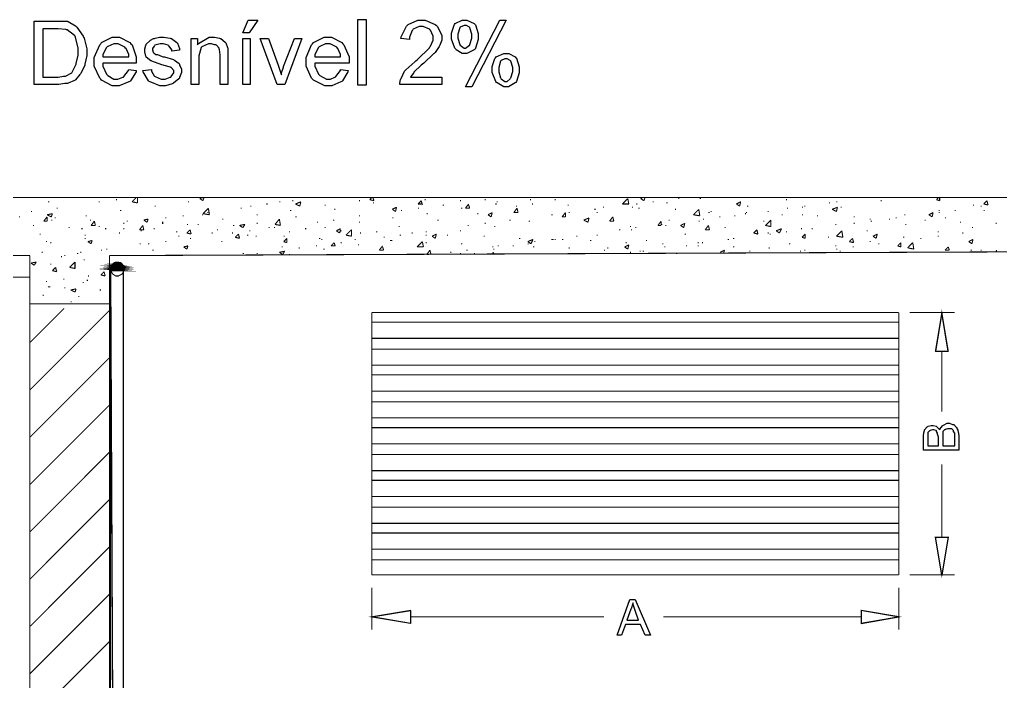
# Model space of a CAD drawing. Header units: metres. Extents: x -593 to 248, y 430 to 1024.
# Drawn here: x -242.23 to -203.55, y 664.57 to 690.66 of the extents above; entities that cross this region are included whole.
import ezdxf

# ---------------------------------------------------------------- set-up
doc = ezdxf.new("R2010")
doc.units = ezdxf.units.M
doc.header["$MEASUREMENT"] = 0
for name, color, linetype in [('C00-00-00-BLACK', 7, 'Continuous'), ('C00-7E-FF', 150, 'Continuous'), ('C00-FF-00', 3, 'Continuous'), ('CC6-C8-CA', 254, 'Continuous'), ('CFF-7E-00', 30, 'Continuous')]:
    doc.layers.add(name, color=color, linetype=linetype)

msp = doc.modelspace()

# ---------------------------------------------------------------- linework, layer by layer
at = {"layer": 'C00-00-00-BLACK', "const_width": 0.0423}
for points in [[(-288.519, 683.647), (-185.755, 683.647)], [(-241.104, 683.477), (-241.061, 683.477)], [(-240.934, 683.647), (-240.892, 683.647)], [(-239.109, 683.477), (-239.066, 683.477)], [(-238.431, 683.561), (-238.389, 683.561)], [(-237.794, 683.477), (-237.625, 683.647)], [(-237.582, 683.432), (-237.794, 683.477)], [(-237.582, 683.647), (-237.582, 683.432)], [(-235.589, 683.477), (-235.548, 683.477)], [(-235.123, 683.604), (-234.996, 683.647)], [(-235.123, 683.604), (-234.996, 683.52)], [(-234.996, 683.52), (-234.955, 683.647)], [(-231.983, 683.477), (-231.941, 683.477)], [(-231.476, 683.52), (-231.433, 683.52)], [(-231.349, 683.39), (-231.137, 683.477)], [(-231.179, 683.305), (-231.137, 683.477)], [(-228.845, 683.52), (-228.804, 683.52)], [(-228.422, 683.561), (-228.338, 683.647)], [(-228.422, 683.561), (-228.252, 683.52)], [(-228.252, 683.52), (-228.295, 683.647)], [(-228.295, 683.432), (-228.252, 683.432)], [(-227.657, 683.647), (-227.615, 683.647)], [(-226.515, 683.39), (-226.388, 683.52)], [(-226.345, 683.347), (-226.388, 683.52)], [(-226.258, 683.561), (-226.216, 683.561)], [(-224.861, 683.52), (-224.816, 683.52)], [(-223.884, 683.561), (-223.843, 683.561)], [(-223.418, 683.477), (-223.374, 683.477)], [(-222.104, 683.561), (-222.061, 683.561)], [(-221.128, 683.561), (-221.085, 683.561)], [(-218.455, 683.39), (-218.244, 683.604)], [(-218.201, 683.39), (-218.244, 683.604)], [(-217.735, 683.604), (-217.651, 683.647)], [(-217.735, 683.604), (-217.606, 683.52)], [(-217.606, 683.52), (-217.563, 683.647)], [(-217.267, 683.477), (-217.225, 683.477)], [(-216.717, 683.432), (-216.674, 683.432)], [(-216.251, 683.604), (-216.209, 683.604)], [(-215.402, 683.604), (-215.359, 683.604)], [(-213.96, 683.39), (-213.79, 683.477)], [(-213.833, 683.305), (-213.79, 683.477)], [(-212.009, 683.561), (-211.968, 683.561)], [(-210.312, 683.432), (-210.269, 683.432)], [(-210.016, 683.477), (-209.973, 683.477)], [(-208.276, 683.52), (-208.234, 683.52)], [(-206.07, 683.561), (-205.985, 683.647)], [(-206.07, 683.561), (-205.943, 683.52)], [(-205.943, 683.52), (-205.943, 683.647)], [(-204.204, 683.39), (-204.078, 683.52)], [(-204.035, 683.347), (-204.078, 683.52)], [(-241.781, 683.093), (-241.738, 683.093)], [(-240.765, 683.221), (-240.722, 683.221)], [(-238.262, 683.135), (-238.22, 683.135)], [(-236.905, 683.305), (-236.862, 683.305)], [(-234.996, 683.008), (-234.783, 683.221)], [(-234.824, 683.051), (-234.783, 683.051)], [(-234.74, 682.966), (-234.783, 683.221)], [(-233.512, 683.221), (-233.468, 683.221)], [(-233.129, 683.305), (-233.086, 683.305)], [(-232.494, 683.39), (-232.451, 683.39)], [(-231.56, 683.135), (-231.517, 683.135)], [(-231.349, 683.39), (-231.179, 683.305)], [(-230.203, 683.347), (-230.161, 683.347)], [(-229.822, 683.178), (-229.779, 683.178)], [(-227.53, 683.178), (-227.361, 683.262)], [(-227.53, 683.178), (-227.404, 683.093)], [(-227.404, 683.093), (-227.361, 683.262)], [(-227.191, 683.135), (-227.15, 683.135)], [(-226.515, 683.39), (-226.388, 683.39)], [(-226.515, 683.221), (-226.472, 683.221)], [(-225.538, 683.347), (-225.496, 683.347)], [(-224.816, 683.221), (-224.773, 683.221)], [(-224.646, 683.221), (-224.519, 683.39)], [(-224.646, 683.221), (-224.477, 683.221)], [(-224.477, 683.221), (-224.519, 683.347)], [(-223.757, 682.966), (-223.588, 683.051)], [(-223.631, 682.882), (-223.588, 683.051)], [(-223.461, 683.39), (-223.418, 683.39)], [(-222.739, 683.051), (-222.612, 683.221)], [(-222.739, 683.051), (-222.569, 683.051)], [(-222.653, 683.305), (-222.612, 683.305)], [(-222.569, 683.051), (-222.612, 683.221)], [(-222.019, 683.39), (-221.977, 683.39)], [(-220.832, 682.882), (-220.704, 683.051)], [(-220.704, 682.882), (-220.704, 683.051)], [(-220.619, 683.347), (-220.577, 683.347)], [(-220.577, 683.051), (-220.535, 683.051)], [(-219.558, 683.178), (-219.516, 683.178)], [(-219.474, 683.051), (-219.432, 683.051)], [(-219.219, 683.262), (-219.178, 683.262)], [(-218.455, 683.39), (-218.201, 683.39)], [(-218.074, 683.262), (-218.032, 683.262)], [(-217.905, 683.39), (-217.862, 683.39)], [(-217.821, 683.221), (-217.778, 683.221)], [(-216.378, 683.178), (-216.337, 683.178)], [(-215.656, 682.966), (-215.444, 683.178)], [(-215.402, 682.924), (-215.444, 683.178)], [(-215.063, 683.051), (-215.02, 683.051)], [(-214.979, 683.093), (-214.936, 683.093)], [(-213.96, 683.39), (-213.833, 683.305)], [(-213.579, 683.051), (-213.536, 683.051)], [(-213.536, 683.305), (-213.494, 683.305)], [(-212.73, 683.093), (-212.687, 683.093)], [(-211.968, 683.221), (-211.925, 683.221)], [(-211.373, 683.262), (-211.33, 683.262)], [(-211.287, 683.305), (-211.245, 683.305)], [(-210.185, 683.178), (-209.973, 683.262)], [(-210.185, 683.178), (-210.016, 683.093)], [(-210.016, 683.093), (-209.973, 683.262)], [(-209.846, 683.262), (-209.803, 683.262)], [(-206.369, 682.966), (-206.2, 683.051)], [(-206.243, 682.882), (-206.2, 683.051)], [(-205.985, 683.135), (-205.943, 683.135)], [(-205.985, 683.051), (-205.943, 683.051)], [(-205.351, 683.135), (-205.308, 683.135)], [(-204.629, 683.347), (-204.586, 683.347)], [(-204.331, 683.305), (-204.29, 683.305)], [(-204.204, 683.39), (-204.035, 683.347)], [(-204.204, 683.135), (-204.163, 683.135)], [(-242.249, 682.882), (-242.206, 682.882)], [(-241.273, 682.712), (-241.145, 682.882)], [(-241.273, 682.712), (-241.145, 682.712)], [(-241.145, 682.966), (-240.934, 683.008)], [(-241.145, 682.966), (-240.976, 682.882)], [(-241.145, 682.712), (-241.145, 682.882)], [(-240.976, 682.882), (-240.934, 683.008)], [(-240.976, 682.755), (-240.934, 682.755)], [(-240.849, 682.839), (-240.808, 682.839)], [(-239.62, 682.924), (-239.577, 682.924)], [(-239.45, 682.755), (-239.408, 682.755)], [(-239.408, 682.543), (-239.281, 682.712)], [(-239.238, 682.543), (-239.281, 682.712)], [(-238.008, 682.712), (-237.966, 682.712)], [(-237.328, 682.755), (-237.159, 682.796)], [(-237.328, 682.755), (-237.201, 682.669)], [(-237.201, 682.669), (-237.159, 682.796)], [(-236.609, 682.669), (-236.566, 682.669)], [(-236.481, 682.839), (-236.439, 682.839)], [(-235.801, 682.924), (-235.759, 682.924)], [(-235.039, 682.966), (-234.996, 682.966)], [(-234.996, 683.008), (-234.74, 682.966)], [(-234.232, 682.796), (-234.19, 682.796)], [(-232.874, 682.966), (-232.833, 682.966)], [(-232.155, 682.585), (-231.983, 682.796)], [(-231.941, 682.543), (-231.983, 682.796)], [(-231.349, 682.882), (-231.306, 682.882)], [(-230.498, 682.669), (-230.457, 682.669)], [(-229.863, 682.755), (-229.822, 682.755)], [(-228.845, 682.924), (-228.804, 682.924)], [(-228.845, 682.669), (-228.804, 682.669)], [(-227.53, 682.839), (-227.488, 682.839)], [(-226.173, 683.008), (-226.13, 683.008)], [(-225.75, 682.755), (-225.707, 682.755)], [(-224.18, 683.008), (-224.139, 683.008)], [(-223.757, 682.966), (-223.631, 682.882)], [(-222.908, 682.755), (-222.866, 682.755)], [(-222.146, 682.712), (-222.104, 682.712)], [(-221.255, 682.966), (-221.212, 682.966)], [(-220.832, 682.882), (-220.704, 682.882)], [(-220.789, 682.882), (-220.746, 682.882)], [(-219.981, 682.755), (-219.771, 682.839)], [(-219.981, 682.755), (-219.812, 682.669)], [(-219.812, 682.669), (-219.771, 682.839)], [(-218.963, 682.712), (-218.836, 682.882)], [(-218.963, 682.712), (-218.794, 682.712)], [(-218.794, 682.712), (-218.836, 682.882)], [(-217.056, 682.543), (-216.929, 682.712)], [(-216.929, 682.543), (-216.929, 682.712)], [(-216.633, 682.755), (-216.59, 682.755)], [(-215.656, 682.966), (-215.402, 682.924)], [(-215.444, 682.712), (-215.402, 682.712)], [(-215.275, 682.796), (-215.233, 682.796)], [(-214.637, 682.882), (-214.595, 682.882)], [(-214.045, 682.924), (-214.002, 682.924)], [(-213.622, 683.008), (-213.579, 683.008)], [(-212.898, 682.712), (-212.857, 682.712)], [(-212.814, 682.543), (-212.602, 682.755)], [(-212.602, 682.5), (-212.602, 682.755)], [(-212.179, 682.966), (-212.136, 682.966)], [(-211.373, 682.966), (-211.33, 682.966)], [(-210.78, 682.924), (-210.738, 682.924)], [(-209.337, 682.882), (-209.295, 682.882)], [(-208.699, 682.796), (-208.658, 682.796)], [(-208.658, 682.712), (-208.615, 682.712)], [(-207.937, 682.796), (-207.896, 682.796)], [(-207.684, 682.839), (-207.641, 682.839)], [(-207.342, 682.966), (-207.301, 682.966)], [(-206.539, 682.755), (-206.496, 682.755)], [(-206.369, 682.966), (-206.243, 682.882)], [(-205.731, 682.839), (-205.688, 682.839)], [(-205.139, 682.669), (-205.096, 682.669)], [(-241.697, 682.543), (-241.654, 682.543)], [(-240.297, 682.459), (-240.254, 682.459)], [(-239.788, 682.416), (-239.747, 682.416)], [(-239.408, 682.543), (-239.238, 682.543)], [(-239.109, 682.5), (-239.066, 682.5)], [(-238.855, 682.416), (-238.812, 682.416)], [(-238.134, 682.628), (-238.093, 682.628)], [(-238.134, 682.416), (-238.093, 682.416)], [(-237.498, 682.373), (-237.371, 682.543)], [(-237.498, 682.373), (-237.328, 682.373)], [(-237.455, 682.332), (-237.412, 682.332)], [(-237.328, 682.373), (-237.371, 682.543)], [(-236.947, 682.416), (-236.905, 682.416)], [(-236.609, 682.628), (-236.566, 682.628)], [(-236.055, 682.289), (-236.013, 682.289)], [(-235.632, 682.585), (-235.589, 682.585)], [(-235.632, 682.246), (-235.505, 682.373)], [(-235.462, 682.204), (-235.505, 682.373)], [(-235.209, 682.585), (-235.166, 682.585)], [(-234.444, 682.373), (-234.401, 682.373)], [(-233.809, 682.543), (-233.766, 682.543)], [(-233.555, 682.543), (-233.34, 682.585)], [(-233.555, 682.543), (-233.425, 682.459)], [(-233.425, 682.459), (-233.34, 682.585)], [(-233.171, 682.332), (-233.129, 682.332)], [(-232.874, 682.628), (-232.833, 682.628)], [(-232.41, 682.459), (-232.367, 682.459)], [(-232.198, 682.459), (-232.155, 682.459)], [(-232.155, 682.585), (-231.941, 682.543)], [(-231.602, 682.289), (-231.56, 682.289)], [(-230.967, 682.416), (-230.924, 682.416)], [(-230.203, 682.459), (-230.161, 682.459)], [(-229.736, 682.332), (-229.567, 682.416)], [(-229.736, 682.332), (-229.61, 682.246)], [(-229.61, 682.246), (-229.567, 682.373)], [(-229.567, 682.332), (-229.526, 682.332)], [(-229.356, 682.162), (-229.141, 682.373)], [(-229.141, 682.12), (-229.141, 682.373)], [(-228.168, 682.289), (-228.126, 682.289)], [(-227.277, 682.5), (-227.234, 682.5)], [(-226.216, 682.289), (-226.173, 682.289)], [(-224.861, 682.332), (-224.816, 682.332)], [(-224.562, 682.543), (-224.519, 682.543)], [(-223.884, 682.628), (-223.843, 682.628)], [(-223.504, 682.5), (-223.461, 682.5)], [(-218.583, 682.373), (-218.54, 682.373)], [(-218.158, 682.5), (-218.117, 682.5)], [(-218.117, 682.373), (-218.074, 682.373)], [(-217.947, 682.459), (-217.905, 682.459)], [(-217.056, 682.543), (-216.929, 682.543)], [(-216.929, 682.585), (-216.886, 682.585)], [(-216.76, 682.543), (-216.717, 682.543)], [(-216.164, 682.543), (-215.995, 682.628)], [(-216.164, 682.543), (-216.037, 682.459)], [(-216.037, 682.459), (-215.995, 682.628)], [(-215.19, 682.373), (-215.063, 682.543)], [(-215.19, 682.373), (-215.02, 682.373)], [(-215.02, 682.373), (-215.063, 682.543)], [(-214.425, 682.459), (-214.384, 682.459)], [(-213.28, 682.246), (-213.153, 682.373)], [(-213.11, 682.204), (-213.153, 682.373)], [(-212.814, 682.543), (-212.602, 682.5)], [(-212.391, 682.332), (-212.179, 682.416)], [(-212.391, 682.332), (-212.264, 682.246)], [(-212.264, 682.246), (-212.179, 682.416)], [(-212.009, 682.289), (-211.968, 682.289)], [(-211.414, 682.416), (-211.373, 682.416)], [(-210.991, 682.416), (-210.948, 682.416)], [(-210.057, 682.585), (-210.016, 682.585)], [(-210.016, 682.12), (-209.803, 682.332)], [(-209.76, 682.077), (-209.803, 682.332)], [(-209.337, 682.628), (-209.295, 682.628)], [(-208.828, 682.332), (-208.785, 682.332)], [(-207.301, 682.585), (-207.258, 682.585)], [(-206.027, 682.289), (-205.985, 682.289)], [(-204.67, 682.459), (-204.629, 682.459)], [(-203.739, 682.628), (-203.697, 682.628)], [(-241.442, 682.204), (-241.4, 682.204)], [(-241.188, 681.907), (-241.145, 681.907)], [(-239.661, 682.162), (-239.62, 682.162)], [(-239.661, 682.034), (-239.62, 682.034)], [(-239.535, 681.907), (-239.365, 681.95)], [(-239.535, 681.907), (-239.408, 681.823)], [(-239.408, 681.823), (-239.365, 681.95)], [(-238.304, 682.246), (-238.262, 682.246)], [(-236.481, 681.907), (-236.439, 681.907)], [(-235.971, 682.12), (-235.928, 682.12)], [(-235.632, 682.246), (-235.462, 682.204)], [(-235.505, 682.034), (-235.462, 682.034)], [(-234.656, 682.246), (-234.613, 682.246)], [(-234.275, 681.907), (-234.232, 681.907)], [(-233.851, 682.246), (-233.809, 682.246)], [(-233.725, 682.077), (-233.598, 682.204)], [(-233.725, 682.077), (-233.555, 682.034)], [(-233.555, 682.034), (-233.598, 682.204)], [(-233.256, 682.162), (-233.213, 682.162)], [(-232.917, 682.12), (-232.874, 682.12)], [(-231.815, 682.12), (-231.772, 682.12)], [(-231.815, 681.907), (-231.687, 682.034)], [(-231.815, 681.907), (-231.687, 681.866)], [(-231.687, 681.866), (-231.687, 682.034)], [(-230.415, 682.034), (-230.372, 682.034)], [(-230.329, 681.993), (-230.288, 681.993)], [(-229.356, 682.162), (-229.141, 682.12)], [(-229.014, 681.993), (-228.972, 681.993)], [(-228.804, 682.246), (-228.761, 682.246)], [(-227.872, 682.077), (-227.829, 682.077)], [(-227.615, 681.95), (-227.573, 681.95)], [(-227.573, 681.95), (-227.53, 681.95)], [(-227.234, 682.162), (-227.191, 682.162)], [(-226.768, 682.246), (-226.726, 682.246)], [(-226.556, 681.697), (-226.345, 681.907)], [(-226.303, 681.697), (-226.345, 681.907)], [(-226.216, 682.162), (-226.173, 682.162)], [(-225.961, 682.12), (-225.793, 682.204)], [(-225.961, 682.12), (-225.834, 682.034)], [(-225.834, 682.034), (-225.793, 682.204)], [(-225.368, 682.162), (-225.327, 682.162)], [(-223.927, 682.12), (-223.884, 682.12)], [(-222.527, 682.034), (-222.485, 682.034)], [(-222.189, 681.907), (-221.977, 681.993)], [(-222.189, 681.907), (-222.061, 681.823)], [(-222.061, 681.823), (-221.977, 681.993)], [(-221.931, 681.907), (-221.89, 681.907)], [(-221.255, 681.993), (-221.212, 681.993)], [(-221.212, 681.993), (-221.169, 681.993)], [(-221.128, 681.993), (-221.085, 681.993)], [(-220.832, 681.993), (-220.789, 681.993)], [(-220.278, 682.12), (-220.237, 682.12)], [(-219.728, 681.95), (-219.685, 681.95)], [(-219.474, 682.162), (-219.432, 682.162)], [(-217.522, 681.95), (-217.479, 681.95)], [(-215.995, 682.204), (-215.952, 682.204)], [(-214.299, 681.993), (-214.256, 681.993)], [(-214.088, 682.034), (-214.045, 682.034)], [(-213.28, 682.246), (-213.11, 682.204)], [(-212.73, 682.246), (-212.687, 682.246)], [(-212.645, 682.204), (-212.602, 682.204)], [(-211.373, 682.077), (-211.245, 682.204)], [(-211.373, 682.077), (-211.245, 682.034)], [(-211.245, 682.034), (-211.245, 682.204)], [(-210.353, 682.077), (-210.312, 682.077)], [(-210.016, 682.12), (-209.76, 682.077)], [(-209.507, 681.907), (-209.38, 682.034)], [(-209.507, 681.907), (-209.337, 681.866)], [(-209.337, 681.866), (-209.38, 682.034)], [(-208.699, 681.907), (-208.658, 681.907)], [(-208.573, 682.12), (-208.403, 682.204)], [(-208.573, 682.12), (-208.446, 682.034)], [(-208.446, 682.034), (-208.403, 682.204)], [(-207.385, 682.077), (-207.342, 682.077)], [(-206.708, 682.034), (-206.666, 682.034)], [(-206.027, 682.12), (-205.985, 682.12)], [(-205.054, 682.246), (-205.012, 682.246)], [(-204.8, 681.907), (-204.629, 681.993)], [(-204.8, 681.907), (-204.67, 681.823)], [(-204.67, 681.823), (-204.629, 681.993)], [(-277.111, 681.527), (-241.823, 681.355)], [(-241.019, 681.866), (-240.976, 681.866)], [(-239.024, 681.57), (-238.982, 681.57)], [(-238.812, 681.611), (-238.77, 681.611)], [(-238.685, 681.355), (-197.164, 681.527)], [(-237.498, 681.823), (-237.455, 681.823)], [(-237.159, 681.823), (-237.116, 681.823)], [(-236.989, 681.57), (-236.947, 681.57)], [(-235.759, 681.697), (-235.589, 681.738)], [(-235.759, 681.697), (-235.632, 681.611)], [(-235.632, 681.611), (-235.589, 681.738)], [(-235.632, 681.738), (-235.589, 681.738)], [(-231.983, 681.484), (-231.772, 681.527)], [(-231.899, 681.697), (-231.856, 681.697)], [(-231.856, 681.398), (-231.772, 681.527)], [(-231.221, 681.654), (-231.179, 681.654)], [(-230.541, 681.738), (-230.498, 681.738)], [(-230.245, 681.611), (-230.203, 681.611)], [(-229.949, 681.738), (-229.822, 681.866)], [(-229.949, 681.738), (-229.779, 681.738)], [(-229.779, 681.738), (-229.822, 681.866)], [(-229.567, 681.866), (-229.526, 681.866)], [(-228.888, 681.781), (-228.845, 681.781)], [(-228.042, 681.57), (-227.913, 681.738)], [(-228.042, 681.57), (-227.872, 681.57)], [(-227.872, 681.57), (-227.913, 681.697)], [(-226.556, 681.697), (-226.303, 681.697)], [(-226.216, 681.866), (-226.173, 681.866)], [(-226.173, 681.398), (-226.046, 681.57)], [(-226.003, 681.398), (-226.046, 681.57)], [(-224.816, 681.823), (-224.773, 681.823)], [(-224.605, 681.57), (-224.562, 681.57)], [(-223.588, 681.697), (-223.546, 681.697)], [(-223.546, 681.611), (-223.504, 681.611)], [(-223.374, 681.738), (-223.331, 681.738)], [(-222.781, 681.738), (-222.739, 681.738)], [(-222.189, 681.823), (-222.146, 681.823)], [(-221.977, 681.697), (-221.931, 681.697)], [(-220.577, 681.654), (-220.535, 681.654)], [(-219.178, 681.57), (-219.135, 681.57)], [(-219.048, 681.654), (-219.006, 681.654)], [(-218.37, 681.697), (-218.201, 681.781)], [(-218.37, 681.697), (-218.244, 681.611)], [(-218.328, 681.866), (-218.286, 681.866)], [(-218.244, 681.611), (-218.201, 681.781)], [(-217.778, 681.527), (-217.735, 681.527)], [(-217.651, 681.527), (-217.606, 681.527)], [(-216.886, 681.823), (-216.844, 681.823)], [(-216.801, 681.697), (-216.76, 681.697)], [(-215.952, 681.738), (-215.909, 681.738)], [(-215.486, 681.866), (-215.444, 681.866)], [(-215.486, 681.738), (-215.444, 681.738)], [(-215.317, 681.866), (-215.275, 681.866)], [(-214.595, 681.484), (-214.425, 681.57)], [(-214.468, 681.442), (-214.425, 681.57)], [(-214.088, 681.697), (-214.045, 681.697)], [(-213.452, 681.527), (-213.41, 681.527)], [(-212.687, 681.654), (-212.645, 681.654)], [(-211.883, 681.823), (-211.839, 681.823)], [(-211.457, 681.527), (-211.414, 681.527)], [(-211.287, 681.57), (-211.245, 681.57)], [(-210.057, 681.738), (-210.016, 681.738)], [(-210.016, 681.611), (-209.973, 681.611)], [(-209.887, 681.527), (-209.846, 681.527)], [(-209.38, 681.697), (-209.337, 681.697)], [(-208.362, 681.823), (-208.319, 681.823)], [(-207.6, 681.738), (-207.47, 681.866)], [(-207.6, 681.738), (-207.47, 681.697)], [(-207.47, 681.697), (-207.47, 681.866)], [(-207.215, 681.654), (-207.005, 681.866)], [(-207.174, 681.654), (-206.962, 681.611)], [(-206.962, 681.611), (-207.005, 681.866)], [(-205.731, 681.57), (-205.604, 681.697)], [(-205.731, 681.57), (-205.562, 681.57)], [(-205.562, 681.57), (-205.604, 681.697)], [(-204.715, 681.57), (-204.67, 681.57)], [(-204.331, 681.57), (-204.29, 681.57)], [(-203.739, 681.484), (-203.697, 681.57)], [(-203.697, 681.484), (-203.697, 681.57)], [(-241.823, 681.355), (-241.823, 568.349)], [(-241.358, 681.484), (-241.315, 681.484)], [(-240.593, 681.312), (-240.55, 681.312)], [(-240.466, 681.355), (-240.423, 681.355)], [(-239.958, 681.442), (-239.916, 681.442)], [(-239.831, 681.484), (-239.788, 681.484)], [(-239.704, 681.185), (-239.661, 681.185)], [(-238.685, 681.355), (-238.685, 568.349)], [(-238.559, 681.355), (-238.516, 681.355)], [(-238.346, 681.355), (-238.304, 681.355)], [(-233.425, 681.442), (-233.383, 681.442)], [(-232.874, 681.442), (-232.833, 681.442)], [(-231.983, 681.484), (-231.856, 681.398)], [(-231.602, 681.398), (-231.56, 681.398)], [(-226.173, 681.398), (-226.089, 681.398)], [(-225.241, 681.484), (-225.2, 681.484)], [(-224.861, 681.442), (-224.816, 681.442)], [(-224.307, 681.442), (-224.266, 681.442)], [(-223.588, 681.398), (-223.546, 681.484)], [(-223.504, 681.398), (-223.546, 681.484)], [(-218.158, 681.484), (-218.117, 681.484)], [(-216.337, 681.442), (-216.294, 681.442)], [(-214.595, 681.484), (-214.552, 681.442)], [(-241.781, 681.059), (-241.57, 681.101)], [(-241.781, 681.059), (-241.654, 680.975)], [(-241.654, 680.975), (-241.57, 681.101)], [(-241.019, 681.016), (-240.976, 681.016)], [(-240.934, 680.762), (-240.808, 680.889)], [(-240.934, 680.762), (-240.765, 680.72)], [(-240.765, 680.72), (-240.808, 680.889)], [(-240.254, 680.889), (-240.043, 681.101)], [(-240.254, 680.889), (-240.043, 680.846)], [(-240.043, 680.846), (-240.043, 681.101)], [(-238.685, 568.942), (-238.643, 680.762)], [(-238.093, 680.805), (-238.093, 680.868), (-238.199, 681.049), (-238.22, 681.059), (-238.242, 681.081), (-238.495, 681.081), (-238.516, 681.059), (-238.538, 681.049), (-238.643, 680.867), (-238.643, 680.805)], [(-238.134, 680.762), (-238.134, 569.111)], [(-241.823, 680.509), (-277.111, 680.509)], [(-241.188, 680.339), (-241.145, 680.339)], [(-240.509, 680.423), (-240.466, 680.423)], [(-239.577, 680.381), (-239.535, 680.381)], [(-239.535, 680.55), (-239.492, 680.55)], [(-239.024, 680.593), (-238.896, 680.72)], [(-239.024, 680.593), (-238.855, 680.55)], [(-238.855, 680.55), (-238.896, 680.72)], [(-241.104, 680.127), (-241.061, 680.127)], [(-241.061, 680.127), (-241.019, 680.127)], [(-240.466, 680.084), (-240.423, 680.084)], [(-240.213, 680), (-240, 680.043)], [(-240.213, 680), (-240.043, 679.916)], [(-240.043, 679.916), (-240, 680.043)], [(-239.747, 680.297), (-239.704, 680.297)], [(-239.066, 680), (-239.024, 680)], [(-241.315, 679.788), (-241.273, 679.788)], [(-239.916, 679.747), (-239.874, 679.747)], [(-241.823, 679.45), (-238.685, 679.45)], [(-241.823, 677.923), (-240.466, 679.278)], [(-241.823, 676.058), (-238.685, 679.193)], [(-240.213, 679.535), (-240.17, 679.535)], [(-207.554, 679.109), (-228.338, 679.109)], [(-228.338, 668.766), (-228.338, 679.109)], [(-207.554, 668.766), (-207.554, 679.109)], [(-241.823, 674.193), (-238.685, 677.328)], [(-241.823, 672.327), (-238.685, 675.465)], [(-241.823, 670.461), (-238.685, 673.601)], [(-241.823, 668.597), (-238.685, 671.735)], [(-241.823, 666.731), (-238.685, 669.869)], [(-207.554, 668.766), (-228.338, 668.766)], [(-241.823, 664.867), (-238.685, 668.004)], [(-241.823, 663.001), (-238.685, 666.139)]]:
    msp.add_lwpolyline(points, dxfattribs=at)
msp.add_lwpolyline([(-238.093, 680.846), (-238.093, 680.89), (-238.178, 681.023), (-238.337, 681.101), (-238.389, 681.101), (-238.434, 681.101), (-238.564, 681.023), (-238.643, 680.89), (-238.643, 680.846), (-238.643, 680.794), (-238.564, 680.636), (-238.434, 680.55), (-238.389, 680.55), (-238.337, 680.55), (-238.178, 680.636), (-238.093, 680.794), (-238.093, 680.846)], close=True, dxfattribs=at)
at = {"layer": 'C00-7E-FF', "const_width": 0.0423}
for points in [[(-206.113, 677.584), (-205.604, 677.584), (-205.858, 679.109), (-206.113, 677.584)], [(-206.113, 670.251), (-205.604, 670.251), (-205.858, 668.766), (-206.113, 670.251)], [(-226.811, 667.369), (-226.811, 666.858), (-228.338, 667.113), (-226.811, 667.369)], [(-209.041, 667.369), (-209.041, 666.858), (-207.554, 667.113), (-209.041, 667.369)]]:
    msp.add_lwpolyline(points, close=True, dxfattribs=at)
for points in [[(-207.131, 679.109), (-205.351, 679.109)], [(-205.858, 677.584), (-205.858, 675.209)], [(-205.858, 670.251), (-205.858, 673.132)], [(-207.131, 668.766), (-205.351, 668.766)], [(-228.338, 668.258), (-228.338, 666.604)], [(-207.554, 668.258), (-207.554, 666.604)], [(-226.811, 667.113), (-219.178, 667.113)], [(-209.041, 667.113), (-216.844, 667.113)]]:
    msp.add_lwpolyline(points, dxfattribs=at)
at = {"layer": 'C00-7E-FF'}
for points in [[(-206.113, 677.584), (-205.604, 677.584), (-205.858, 679.109), (-206.113, 677.584)], [(-206.113, 670.251), (-205.604, 670.251), (-205.858, 668.766), (-206.113, 670.251)], [(-226.811, 667.369), (-226.811, 666.858), (-228.338, 667.113), (-226.811, 667.369)], [(-209.041, 667.369), (-209.041, 666.858), (-207.554, 667.113), (-209.041, 667.369)]]:
    msp.add_lwpolyline(points, close=True, dxfattribs=at)
at = {"layer": 'C00-FF-00', "const_width": 0.0423}
for points in [[(-207.554, 678.727), (-228.338, 678.727)], [(-207.554, 678.093), (-228.338, 678.093)], [(-207.554, 677.669), (-228.338, 677.669)], [(-207.554, 677.032), (-228.338, 677.032)], [(-207.554, 676.65), (-228.338, 676.65)], [(-207.554, 676.015), (-228.338, 676.015)], [(-207.554, 675.592), (-228.338, 675.592)], [(-207.554, 674.955), (-228.338, 674.955)], [(-207.554, 674.573), (-228.338, 674.573)], [(-207.554, 673.938), (-228.338, 673.938)], [(-207.554, 673.515), (-228.338, 673.515)], [(-207.554, 672.877), (-228.338, 672.877)], [(-207.554, 672.497), (-228.338, 672.497)], [(-207.554, 671.862), (-228.338, 671.862)], [(-207.554, 671.438), (-228.338, 671.438)], [(-207.554, 670.801), (-228.338, 670.801)], [(-207.554, 670.42), (-228.338, 670.42)], [(-207.554, 669.785), (-228.338, 669.785)], [(-207.554, 669.362), (-228.338, 669.362)]]:
    msp.add_lwpolyline(points, dxfattribs=at)
at = {"layer": 'CC6-C8-CA', "const_width": 0.0423}
for points in [[(-238.134, 680.846), (-238.643, 680.846), (-238.134, 680.805), (-238.134, 680.846)], [(-238.134, 680.805), (-238.643, 680.805), (-238.134, 680.762), (-238.134, 680.805)], [(-238.177, 680.932), (-238.6, 680.932), (-238.134, 680.889), (-238.177, 680.932)], [(-238.134, 680.889), (-238.6, 680.889), (-238.134, 680.846), (-238.134, 680.889)], [(-238.22, 680.975), (-238.559, 680.975), (-238.177, 680.932), (-238.22, 680.975)], [(-238.22, 681.016), (-238.516, 681.016), (-238.22, 680.975), (-238.22, 681.016)], [(-238.643, 680.762), (-238.134, 569.195), (-238.685, 569.195), (-238.643, 680.762)], [(-238.6, 680.889), (-238.134, 680.846), (-238.643, 680.846), (-238.6, 680.889)], [(-238.643, 680.846), (-238.134, 680.805), (-238.643, 680.805), (-238.643, 680.846)], [(-238.134, 680.846), (-238.643, 680.846), (-238.134, 680.846)], [(-238.643, 680.846), (-238.134, 680.846), (-238.093, 680.846), (-238.643, 680.846)], [(-238.643, 680.805), (-238.134, 680.762), (-238.643, 680.762), (-238.643, 680.805)], [(-238.134, 680.805), (-238.643, 680.805), (-238.134, 680.805)], [(-238.643, 680.805), (-238.134, 680.805), (-238.093, 680.805), (-238.643, 680.805)], [(-238.134, 680.762), (-238.643, 680.762), (-238.134, 680.762)], [(-238.643, 680.762), (-238.134, 680.762), (-238.093, 680.762), (-238.643, 680.762)], [(-238.134, 680.762), (-238.643, 680.762), (-238.134, 569.195), (-238.134, 680.762)], [(-238.559, 680.975), (-238.177, 680.932), (-238.6, 680.932), (-238.559, 680.975)], [(-238.6, 680.932), (-238.134, 680.889), (-238.6, 680.889), (-238.6, 680.932)], [(-238.177, 680.932), (-238.6, 680.932), (-238.177, 680.932)], [(-238.6, 680.932), (-238.177, 680.932), (-238.134, 680.932), (-238.6, 680.932)], [(-238.134, 680.889), (-238.6, 680.889), (-238.134, 680.889)], [(-238.6, 680.889), (-238.134, 680.889), (-238.093, 680.889), (-238.6, 680.889)], [(-238.516, 681.016), (-238.22, 680.975), (-238.559, 680.975), (-238.516, 681.016)], [(-238.22, 680.975), (-238.559, 680.975), (-238.22, 680.975)], [(-238.559, 680.975), (-238.22, 680.975), (-238.177, 680.975), (-238.559, 680.975)], [(-238.346, 681.059), (-238.431, 681.059), (-238.304, 681.016), (-238.346, 681.059)], [(-238.473, 681.016), (-238.262, 681.016), (-238.516, 681.016), (-238.473, 681.016)], [(-238.22, 681.016), (-238.177, 681.016), (-238.516, 681.016), (-238.22, 681.016)], [(-238.22, 681.016), (-238.516, 681.016), (-238.262, 681.016), (-238.22, 681.016)], [(-238.431, 681.059), (-238.304, 681.016), (-238.473, 681.016), (-238.431, 681.059)], [(-238.304, 681.016), (-238.473, 681.016), (-238.304, 681.016)], [(-238.473, 681.016), (-238.304, 681.016), (-238.262, 681.016), (-238.473, 681.016)], [(-238.304, 681.016), (-238.473, 681.016), (-238.262, 681.016), (-238.304, 681.016)], [(-238.389, 681.059), (-238.346, 681.059), (-238.431, 681.059), (-238.389, 681.059)], [(-238.346, 681.059), (-238.431, 681.059), (-238.346, 681.059)], [(-238.431, 681.059), (-238.346, 681.059), (-238.304, 681.059), (-238.431, 681.059)]]:
    msp.add_lwpolyline(points, close=True, dxfattribs=at)
at = {"layer": 'CC6-C8-CA'}
for points in [[(-238.643, 680.762), (-238.134, 569.195), (-238.685, 569.195), (-238.643, 680.762)], [(-238.6, 680.889), (-238.134, 680.846), (-238.643, 680.846), (-238.6, 680.889)], [(-238.134, 680.846), (-238.643, 680.846), (-238.134, 680.846)], [(-238.643, 680.846), (-238.134, 680.846), (-238.093, 680.846), (-238.643, 680.846)], [(-238.134, 680.846), (-238.643, 680.846), (-238.134, 680.805), (-238.134, 680.846)], [(-238.643, 680.846), (-238.134, 680.805), (-238.643, 680.805), (-238.643, 680.846)], [(-238.134, 680.805), (-238.643, 680.805), (-238.134, 680.805)], [(-238.643, 680.805), (-238.134, 680.805), (-238.093, 680.805), (-238.643, 680.805)], [(-238.134, 680.805), (-238.643, 680.805), (-238.134, 680.762), (-238.134, 680.805)], [(-238.643, 680.805), (-238.134, 680.762), (-238.643, 680.762), (-238.643, 680.805)], [(-238.134, 680.762), (-238.643, 680.762), (-238.134, 680.762)], [(-238.643, 680.762), (-238.134, 680.762), (-238.093, 680.762), (-238.643, 680.762)], [(-238.134, 680.762), (-238.643, 680.762), (-238.134, 569.195), (-238.134, 680.762)], [(-238.559, 680.975), (-238.177, 680.932), (-238.6, 680.932), (-238.559, 680.975)], [(-238.177, 680.932), (-238.6, 680.932), (-238.177, 680.932)], [(-238.6, 680.932), (-238.177, 680.932), (-238.134, 680.932), (-238.6, 680.932)], [(-238.177, 680.932), (-238.6, 680.932), (-238.134, 680.889), (-238.177, 680.932)], [(-238.6, 680.932), (-238.134, 680.889), (-238.6, 680.889), (-238.6, 680.932)], [(-238.134, 680.889), (-238.6, 680.889), (-238.134, 680.889)], [(-238.6, 680.889), (-238.134, 680.889), (-238.093, 680.889), (-238.6, 680.889)], [(-238.134, 680.889), (-238.6, 680.889), (-238.134, 680.846), (-238.134, 680.889)], [(-238.516, 681.016), (-238.22, 680.975), (-238.559, 680.975), (-238.516, 681.016)], [(-238.22, 680.975), (-238.559, 680.975), (-238.22, 680.975)], [(-238.559, 680.975), (-238.22, 680.975), (-238.177, 680.975), (-238.559, 680.975)], [(-238.22, 680.975), (-238.559, 680.975), (-238.177, 680.932), (-238.22, 680.975)], [(-238.473, 681.016), (-238.262, 681.016), (-238.516, 681.016), (-238.473, 681.016)], [(-238.22, 681.016), (-238.177, 681.016), (-238.516, 681.016), (-238.22, 681.016)], [(-238.22, 681.016), (-238.516, 681.016), (-238.262, 681.016), (-238.22, 681.016)], [(-238.22, 681.016), (-238.516, 681.016), (-238.22, 680.975), (-238.22, 681.016)], [(-238.431, 681.059), (-238.304, 681.016), (-238.473, 681.016), (-238.431, 681.059)], [(-238.304, 681.016), (-238.473, 681.016), (-238.304, 681.016)], [(-238.473, 681.016), (-238.304, 681.016), (-238.262, 681.016), (-238.473, 681.016)], [(-238.304, 681.016), (-238.473, 681.016), (-238.262, 681.016), (-238.304, 681.016)], [(-238.389, 681.059), (-238.346, 681.059), (-238.431, 681.059), (-238.389, 681.059)], [(-238.346, 681.059), (-238.431, 681.059), (-238.346, 681.059)], [(-238.431, 681.059), (-238.346, 681.059), (-238.304, 681.059), (-238.431, 681.059)], [(-238.346, 681.059), (-238.431, 681.059), (-238.304, 681.016), (-238.346, 681.059)]]:
    msp.add_lwpolyline(points, close=True, dxfattribs=at)
at = {"layer": 'CFF-7E-00'}
for points in [[(-241.654, 688.096), (-241.654, 690.597), (-240.808, 690.597), (-240.691, 690.597), (-240.427, 690.597), (-240.339, 690.597), (-240.307, 690.588), (-240.022, 690.407), (-240, 690.385), (-239.968, 690.365), (-239.715, 690.005), (-239.704, 689.962), (-239.683, 689.921), (-239.577, 689.506), (-239.577, 689.367), (-239.577, 689.24), (-239.652, 688.901), (-239.661, 688.858), (-239.672, 688.827), (-239.81, 688.541), (-239.831, 688.519), (-239.853, 688.488), (-240.022, 688.288), (-240.043, 688.266), (-240.065, 688.256), (-240.318, 688.15), (-240.339, 688.139), (-240.447, 688.139), (-240.686, 688.096), (-240.765, 688.096), (-241.654, 688.096)], [(-233.425, 690.132), (-233.213, 690.639), (-232.833, 690.639), (-233.171, 690.132), (-233.425, 690.132)], [(-228.893, 690.658), (-228.554, 690.658), (-228.554, 688.076), (-228.893, 688.076), (-228.893, 690.658)], [(-225.58, 688.392), (-225.58, 688.096), (-227.234, 688.096), (-227.234, 688.15), (-227.202, 688.299), (-227.191, 688.309), (-227.182, 688.34), (-227.044, 688.627), (-227.022, 688.648), (-226.99, 688.679), (-226.642, 688.996), (-226.599, 689.028), (-226.535, 689.081), (-226.068, 689.549), (-226.046, 689.58), (-226.026, 689.612), (-225.919, 689.843), (-225.919, 689.919), (-225.919, 690.005), (-226.026, 690.238), (-226.046, 690.258), (-226.068, 690.281), (-226.308, 690.385), (-226.388, 690.385), (-226.473, 690.385), (-226.705, 690.281), (-226.726, 690.258), (-226.748, 690.227), (-226.854, 689.965), (-226.854, 689.877), (-227.191, 689.919), (-227.182, 689.973), (-226.969, 690.396), (-226.938, 690.428), (-226.906, 690.459), (-226.517, 690.639), (-226.388, 690.639), (-226.239, 690.639), (-225.835, 690.459), (-225.793, 690.428), (-225.761, 690.396), (-225.58, 690.039), (-225.58, 689.919), (-225.58, 689.846), (-225.655, 689.655), (-225.664, 689.623), (-225.676, 689.603), (-225.845, 689.356), (-225.877, 689.324), (-225.899, 689.303), (-226.282, 688.944), (-226.345, 688.901), (-226.388, 688.86), (-226.675, 688.584), (-226.684, 688.562), (-226.695, 688.552), (-226.801, 688.415), (-226.811, 688.392), (-225.58, 688.392)], [(-225.2, 690.005), (-225.2, 690.122), (-225.094, 690.438), (-225.072, 690.469), (-225.051, 690.502), (-224.78, 690.639), (-224.689, 690.639), (-224.584, 690.639), (-224.297, 690.502), (-224.266, 690.469), (-224.245, 690.448), (-224.139, 690.117), (-224.139, 690.005), (-224.139, 689.878), (-224.245, 689.527), (-224.266, 689.493), (-224.297, 689.473), (-224.591, 689.324), (-224.689, 689.324), (-224.774, 689.324), (-225.01, 689.473), (-225.03, 689.493), (-225.062, 689.527), (-225.2, 689.886), (-225.2, 690.005)], [(-224.646, 690.428), (-224.7, 690.428), (-224.85, 690.365), (-224.861, 690.342), (-224.872, 690.333), (-224.945, 690.088), (-224.945, 690.005), (-224.945, 689.921), (-224.872, 689.677), (-224.861, 689.666), (-224.85, 689.645), (-224.697, 689.536), (-224.646, 689.536), (-224.646, 689.536), (-224.488, 689.645), (-224.477, 689.666), (-224.467, 689.677), (-224.393, 689.924), (-224.393, 690.005), (-224.393, 690.09), (-224.467, 690.333), (-224.477, 690.342), (-224.488, 690.365), (-224.607, 690.428), (-224.646, 690.428)], [(-224.646, 688.012), (-223.289, 690.639), (-223.035, 690.639), (-224.393, 688.012), (-224.646, 688.012)], [(-241.315, 688.392), (-240.808, 688.392), (-240.713, 688.392), (-240.496, 688.435), (-240.423, 688.435), (-240.391, 688.446), (-240.192, 688.552), (-240.17, 688.562), (-240.149, 688.584), (-240.011, 688.869), (-240, 688.901), (-239.991, 688.933), (-239.916, 689.259), (-239.916, 689.367), (-239.916, 689.527), (-240.022, 689.963), (-240.043, 690.005), (-240.065, 690.036), (-240.349, 690.249), (-240.381, 690.258), (-240.403, 690.269), (-240.707, 690.301), (-240.808, 690.301), (-241.315, 690.301), (-241.315, 688.392)], [(-237.923, 688.689), (-237.625, 688.648), (-237.636, 688.606), (-237.849, 688.245), (-237.881, 688.223), (-237.923, 688.202), (-238.304, 688.053), (-238.431, 688.053), (-238.58, 688.053), (-238.993, 688.267), (-239.024, 688.309), (-239.067, 688.351), (-239.281, 688.827), (-239.281, 688.985), (-239.281, 689.165), (-239.067, 689.665), (-239.024, 689.707), (-238.993, 689.75), (-238.571, 689.962), (-238.431, 689.962), (-238.283, 689.962), (-237.881, 689.75), (-237.838, 689.707), (-237.795, 689.665), (-237.625, 689.188), (-237.625, 689.028), (-237.625, 689.007), (-237.625, 688.96), (-237.625, 688.944), (-238.939, 688.944), (-238.939, 688.828), (-238.801, 688.51), (-238.77, 688.478), (-238.749, 688.457), (-238.51, 688.309), (-238.431, 688.309), (-238.358, 688.309), (-238.156, 688.383), (-238.134, 688.392), (-238.114, 688.415), (-237.935, 688.657), (-237.923, 688.689)], [(-238.939, 689.197), (-237.923, 689.197), (-237.923, 689.283), (-238.03, 689.516), (-238.05, 689.536), (-238.072, 689.569), (-238.341, 689.707), (-238.431, 689.707), (-238.516, 689.707), (-238.749, 689.603), (-238.77, 689.58), (-238.801, 689.56), (-238.939, 689.288), (-238.939, 689.197)], [(-237.371, 688.648), (-237.032, 688.689), (-237.032, 688.625), (-236.927, 688.446), (-236.905, 688.435), (-236.884, 688.415), (-236.646, 688.309), (-236.566, 688.309), (-236.492, 688.309), (-236.289, 688.383), (-236.267, 688.392), (-236.246, 688.415), (-236.14, 688.558), (-236.14, 688.605), (-236.14, 688.648), (-236.246, 688.765), (-236.267, 688.774), (-236.278, 688.785), (-236.525, 688.849), (-236.566, 688.858), (-236.62, 688.88), (-237.011, 689.018), (-237.032, 689.028), (-237.054, 689.039), (-237.233, 689.177), (-237.243, 689.197), (-237.254, 689.219), (-237.286, 689.393), (-237.286, 689.451), (-237.286, 689.504), (-237.254, 689.645), (-237.243, 689.666), (-237.233, 689.688), (-237.095, 689.826), (-237.073, 689.835), (-237.064, 689.846), (-236.945, 689.919), (-236.905, 689.919), (-236.884, 689.93), (-236.709, 689.962), (-236.65, 689.962), (-236.555, 689.962), (-236.289, 689.93), (-236.267, 689.919), (-236.235, 689.91), (-236.024, 689.761), (-236.013, 689.75), (-236.004, 689.729), (-235.928, 689.521), (-235.928, 689.451), (-236.224, 689.41), (-236.224, 689.463), (-236.331, 689.613), (-236.351, 689.623), (-236.363, 689.645), (-236.548, 689.707), (-236.609, 689.707), (-236.683, 689.707), (-236.895, 689.645), (-236.905, 689.623), (-236.927, 689.613), (-236.989, 689.524), (-236.989, 689.493), (-236.989, 689.462), (-236.957, 689.378), (-236.947, 689.367), (-236.947, 689.346), (-236.874, 689.292), (-236.862, 689.281), (-236.789, 689.281), (-236.609, 689.208), (-236.566, 689.197), (-236.512, 689.188), (-236.162, 689.081), (-236.14, 689.071), (-236.12, 689.061), (-235.939, 688.923), (-235.928, 688.901), (-235.919, 688.88), (-235.844, 688.707), (-235.844, 688.648), (-235.844, 688.575), (-235.919, 688.373), (-235.928, 688.351), (-235.95, 688.33), (-236.161, 688.15), (-236.182, 688.139), (-236.215, 688.129), (-236.479, 688.053), (-236.566, 688.053), (-236.704, 688.053), (-237.084, 688.202), (-237.116, 688.223), (-237.148, 688.245), (-237.361, 688.606), (-237.371, 688.648)], [(-235.462, 688.096), (-235.462, 689.919), (-235.209, 689.919), (-235.209, 689.666), (-235.177, 689.72), (-234.755, 689.962), (-234.613, 689.962), (-234.54, 689.962), (-234.339, 689.93), (-234.317, 689.919), (-234.296, 689.91), (-234.116, 689.772), (-234.105, 689.75), (-234.095, 689.74), (-234.032, 689.558), (-234.021, 689.536), (-234.021, 689.463), (-234.021, 689.297), (-234.021, 689.24), (-234.021, 688.096), (-234.317, 688.096), (-234.317, 689.197), (-234.317, 689.272), (-234.35, 689.484), (-234.36, 689.493), (-234.36, 689.538), (-234.466, 689.656), (-234.487, 689.666), (-234.54, 689.666), (-234.659, 689.707), (-234.698, 689.707), (-234.783, 689.707), (-235.019, 689.603), (-235.039, 689.58), (-235.061, 689.56), (-235.166, 689.225), (-235.166, 689.112), (-235.166, 688.096), (-235.462, 688.096)], [(-233.425, 688.096), (-233.425, 689.919), (-233.129, 689.919), (-233.129, 688.096), (-233.425, 688.096)], [(-232.071, 688.096), (-232.747, 689.919), (-232.41, 689.919), (-232.028, 688.858), (-232.019, 688.827), (-231.912, 688.51), (-231.901, 688.478), (-231.901, 688.563), (-231.826, 688.784), (-231.815, 688.815), (-231.39, 689.919), (-231.094, 689.919), (-231.772, 688.096), (-232.071, 688.096)], [(-229.567, 688.689), (-229.271, 688.648), (-229.282, 688.606), (-229.494, 688.245), (-229.526, 688.223), (-229.557, 688.202), (-229.914, 688.053), (-230.033, 688.053), (-230.193, 688.053), (-230.639, 688.267), (-230.671, 688.309), (-230.714, 688.351), (-230.924, 688.827), (-230.924, 688.985), (-230.924, 689.165), (-230.714, 689.665), (-230.671, 689.707), (-230.639, 689.75), (-230.218, 689.962), (-230.076, 689.962), (-229.928, 689.962), (-229.515, 689.75), (-229.483, 689.707), (-229.442, 689.665), (-229.23, 689.188), (-229.23, 689.028), (-229.23, 689.007), (-229.23, 688.96), (-229.23, 688.944), (-230.584, 688.944), (-230.584, 688.828), (-230.446, 688.51), (-230.415, 688.478), (-230.394, 688.457), (-230.124, 688.309), (-230.033, 688.309), (-229.969, 688.309), (-229.79, 688.383), (-229.779, 688.392), (-229.759, 688.415), (-229.578, 688.657), (-229.567, 688.689)], [(-230.584, 689.197), (-229.567, 689.197), (-229.567, 689.283), (-229.674, 689.516), (-229.695, 689.536), (-229.717, 689.569), (-229.986, 689.707), (-230.076, 689.707), (-230.161, 689.707), (-230.394, 689.603), (-230.415, 689.58), (-230.437, 689.56), (-230.584, 689.288), (-230.584, 689.197)], [(-223.588, 688.689), (-223.588, 688.806), (-223.483, 689.123), (-223.461, 689.154), (-223.44, 689.186), (-223.137, 689.324), (-223.035, 689.324), (-222.94, 689.324), (-222.687, 689.186), (-222.653, 689.154), (-222.633, 689.134), (-222.527, 688.8), (-222.527, 688.689), (-222.527, 688.562), (-222.633, 688.213), (-222.653, 688.182), (-222.687, 688.161), (-222.948, 688.012), (-223.035, 688.012), (-223.132, 688.012), (-223.397, 688.161), (-223.418, 688.182), (-223.451, 688.213), (-223.588, 688.57), (-223.588, 688.689)], [(-223.035, 689.112), (-223.089, 689.112), (-223.238, 689.05), (-223.247, 689.028), (-223.258, 689.018), (-223.331, 688.771), (-223.331, 688.689), (-223.331, 688.605), (-223.258, 688.362), (-223.247, 688.351), (-223.238, 688.33), (-223.086, 688.223), (-223.035, 688.223), (-222.994, 688.223), (-222.877, 688.33), (-222.866, 688.351), (-222.856, 688.362), (-222.781, 688.607), (-222.781, 688.689), (-222.781, 688.774), (-222.856, 689.018), (-222.866, 689.028), (-222.877, 689.05), (-222.997, 689.112), (-223.035, 689.112)], [(-205.181, 673.685), (-206.58, 673.685), (-206.58, 674.193), (-206.58, 674.257), (-206.55, 674.437), (-206.539, 674.447), (-206.539, 674.49), (-206.434, 674.607), (-206.412, 674.616), (-206.402, 674.627), (-206.282, 674.659), (-206.243, 674.659), (-206.2, 674.659), (-206.081, 674.627), (-206.07, 674.616), (-206.061, 674.607), (-205.954, 674.5), (-205.943, 674.49), (-205.934, 674.511), (-205.828, 674.649), (-205.817, 674.659), (-205.796, 674.67), (-205.653, 674.743), (-205.604, 674.743), (-205.552, 674.743), (-205.432, 674.7), (-205.392, 674.7), (-205.382, 674.691), (-205.276, 674.584), (-205.265, 674.573), (-205.265, 674.542), (-205.224, 674.472), (-205.224, 674.447), (-205.215, 674.426), (-205.181, 674.252), (-205.181, 674.193), (-205.181, 673.685)], [(-205.985, 673.854), (-205.985, 674.151), (-205.985, 674.193), (-206.027, 674.32), (-206.027, 674.32), (-206.027, 674.352), (-206.07, 674.423), (-206.07, 674.447), (-206.081, 674.458), (-206.171, 674.49), (-206.2, 674.49), (-206.231, 674.49), (-206.317, 674.458), (-206.327, 674.447), (-206.348, 674.447), (-206.412, 674.383), (-206.412, 674.361), (-206.412, 674.309), (-206.412, 674.19), (-206.412, 674.151), (-206.412, 673.854), (-205.985, 673.854)], [(-205.351, 673.854), (-205.351, 674.193), (-205.351, 674.225), (-205.351, 674.32), (-205.351, 674.32), (-205.351, 674.352), (-205.392, 674.423), (-205.392, 674.447), (-205.403, 674.458), (-205.468, 674.521), (-205.478, 674.531), (-205.509, 674.531), (-205.581, 674.531), (-205.604, 674.531), (-205.636, 674.531), (-205.721, 674.5), (-205.731, 674.49), (-205.753, 674.49), (-205.817, 674.426), (-205.817, 674.404), (-205.817, 674.352), (-205.817, 674.233), (-205.817, 674.193), (-205.817, 673.854), (-205.351, 673.854)], [(-218.667, 666.392), (-218.158, 667.792), (-217.947, 667.792), (-217.352, 666.392), (-217.563, 666.392), (-217.735, 666.817), (-218.328, 666.817), (-218.497, 666.392), (-218.667, 666.392)], [(-218.286, 666.986), (-217.821, 666.986), (-217.947, 667.369), (-217.959, 667.401), (-218.032, 667.599), (-218.032, 667.665), (-218.043, 667.645), (-218.107, 667.434), (-218.117, 667.412), (-218.286, 666.986)]]:
    msp.add_lwpolyline(points, close=True, dxfattribs=at)

doc.saveas('drawing.dxf')
